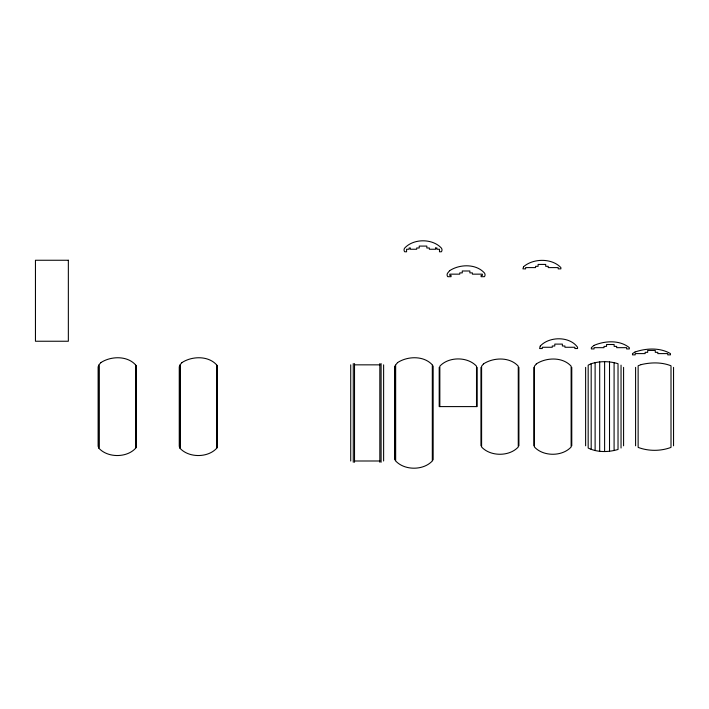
<?xml version="1.0" encoding="UTF-8"?>
<svg xmlns="http://www.w3.org/2000/svg" width="709" height="709" viewBox="0 0 709 709"><rect width="100%" height="100%" fill="white"/><g stroke="black" fill="none" stroke-linecap="round" stroke-linejoin="round"><path stroke-width="1.06" d="M591.182 363.717L588.169 365.153L588.169 448.035C597.332 452.564 608.384 452.324 618.026 449.479L618.026 363.717C609.377 360.996 599.841 360.996 591.182 363.717L591.182 449.479M354.518 364.843L379.829 364.851M354.518 461.001L379.829 460.992M673.55 367.368L673.55 445.819M635.592 367.368L635.592 445.819M623.583 367.368L623.583 445.819M621.04 365.153L621.04 448.035M614.091 362.609L614.091 450.578M609.518 361.918L609.518 451.279M604.609 361.679L604.609 451.518M599.69 361.918L599.69 451.279M595.117 362.609L595.117 450.578M585.625 367.368L585.625 445.819M571.773 367.368L571.773 445.819M533.806 367.368L533.806 445.819M518.908 367.368L518.908 445.819M480.95 367.368L480.95 445.819M477.157 367.368L477.157 406.594L439.199 406.594L439.199 367.368M476.51 406.594L476.51 366.181C467.656 356.503 448.691 356.503 439.846 366.181L439.846 406.594M432.898 366.101L432.898 459.742M432.676 365.472L432.676 460.371M432.517 365.179L432.517 460.664M395.462 365.179L395.462 460.664M395.303 365.472L395.303 460.371M395.081 366.101L395.081 459.742M395.01 366.766L395.01 459.077M383.622 364.851L383.622 460.992M381.096 363.584L381.096 462.259M379.829 363.584L379.829 462.259M354.518 363.575L354.518 462.268M353.259 363.575L353.259 462.268M350.725 364.843L350.725 461.001M217.246 366.11L217.246 447.078M217.025 365.481L217.025 447.707M216.865 365.188L216.865 447.999M179.811 365.188L179.811 447.999M179.652 365.481L179.652 447.707M179.43 366.11L179.43 447.078M179.359 366.775L179.359 446.413M136.172 366.11L136.172 447.078M136.084 367.758L136.084 445.429M135.951 365.481L135.951 447.707M135.791 365.188L135.791 447.999M98.746 365.188L98.746 447.999M98.578 365.481L98.578 447.707M98.365 366.11L98.365 447.078M98.285 366.775L98.285 446.413M435.68 247.99L435.68 249.258L429.353 249.249L429.353 247.982L426.827 247.982L426.827 246.085L419.232 246.085L419.232 247.982L416.706 247.982L416.706 249.249L410.378 249.249L410.378 247.982L409.111 247.982L409.111 249.249L406.585 249.249L406.585 251.784L404.697 251.784A3.004 3.004 0 0 1 404.697 248.061C413.551 238.384 432.508 238.384 441.361 248.061A3.004 3.004 0 0 1 441.361 251.784L439.483 251.792L439.483 249.258L436.948 249.258L436.948 247.99L435.68 247.99M540.249 346.081L539.602 348.536L542.305 348.536L542.305 347.268L552.258 347.268L552.258 346.001L554.793 346.001L554.793 344.104L562.379 344.104L562.379 346.001L564.913 346.001L564.913 347.268L574.866 347.268L574.866 348.536L577.56 348.536L577.56 347.268C569.655 336.048 549.236 336.279 540.249 346.081M523.57 266.735L522.923 268.862L525.617 268.862L525.617 267.594L535.579 267.594L535.579 266.327L538.104 266.327L538.104 264.43L545.7 264.43L545.7 266.327L548.225 266.327L548.225 267.594L558.187 267.594L558.187 268.862L560.881 268.862L560.881 267.594C551.859 257.97 533.248 258.227 523.57 266.735M100.829 362.627L98.932 364.913L98.932 448.274C107.786 457.952 126.751 457.952 135.605 448.274L135.605 364.913C127.203 355.51 110.843 356.033 100.829 362.627M181.903 362.627L180.006 364.913L180.006 448.274C188.851 457.952 207.817 457.952 216.67 448.274L216.67 364.913C208.278 355.51 191.909 356.033 181.903 362.627M449.639 270.678L447.742 272.965A3.004 3.004 0 0 0 447.742 276.687L451.057 276.687L451.057 275.42L449.79 275.42L449.79 274.153L459.751 274.153L459.751 272.885L462.277 272.885L462.277 270.989L469.872 270.989L469.872 272.885L472.398 272.885L472.398 274.153L482.359 274.153L482.359 275.42L481.092 275.42L481.092 276.687L484.407 276.687A3.004 3.004 0 0 0 484.407 272.965C476.014 263.562 459.654 264.076 449.639 270.678M397.554 362.618L395.657 364.905L395.657 460.939C404.511 470.616 423.468 470.616 432.322 460.939L432.322 364.905C423.929 355.501 407.569 356.015 397.554 362.618M483.494 363.894L481.597 366.181L481.597 447.007C490.451 456.685 509.408 456.685 518.261 447.007L518.261 366.181C509.868 356.778 493.508 357.292 483.494 363.894M536.35 363.894L534.453 366.181L534.453 447.007C543.307 456.685 562.272 456.685 571.126 447.007L571.126 366.181C562.724 356.778 546.364 357.292 536.35 363.894M593.903 345.451L591.359 347.667L591.359 348.934L594.062 348.934L594.062 347.667L604.015 347.667L604.015 346.4L606.549 346.4L606.549 344.503L614.136 344.503L614.136 346.4L616.67 346.4L616.67 347.667L626.623 347.667L626.623 348.934L629.326 348.934L629.326 347.667C619.728 339.806 604.777 340.701 593.903 345.451M635.042 352.01L632.499 353.596L632.499 354.854L635.202 354.854L635.202 353.596L645.155 353.596L645.155 352.329L647.68 352.329L647.68 350.432L655.276 350.432L655.276 352.329L657.81 352.329L657.81 353.596L667.763 353.596L667.763 354.854L670.457 354.854L670.457 353.596C659.973 347.472 646.218 348.101 635.042 352.01M641.149 364.612L638.135 365.791L638.135 447.397C648.513 451.296 660.628 451.296 671.006 447.397L671.006 365.791C661.594 362.042 650.889 362.299 641.149 364.612M68.348 260.256L35.45 260.256L35.45 341.242L68.348 341.242L68.348 260.256"/></g></svg>
